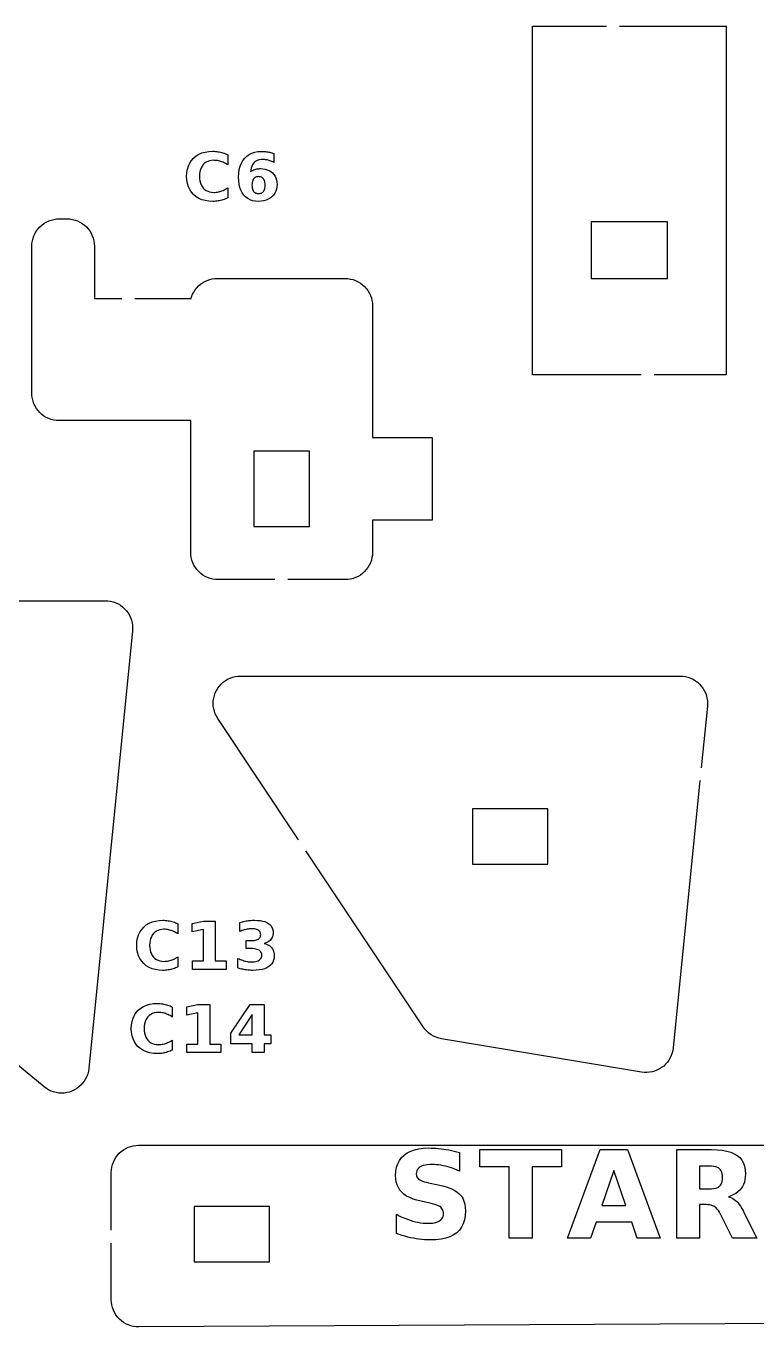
# Model space of a CAD drawing. Header units: millimetres. Extents: x 9 to 296, y 5 to 140.
# Drawn here: x 133.6 to 170.4, y 62.3 to 127.8 of the extents above; entities that cross this region are included whole.
import ezdxf

# ---------------------------------------------------------------- set-up
doc = ezdxf.new("R2010")
doc.units = ezdxf.units.MM
doc.layers.add('CUT', color=1, linetype='CONTINUOUS')
doc.layers.add('ENGRAVE', color=5, linetype='CONTINUOUS')

msp = doc.modelspace()

# ---------------------------------------------------------------- linework, layer by layer
at = {"layer": 'CUT', "color": 1}
for points in [[(164.6, 110.225), (159.125, 110.225), (159.125, 127.775), (162.85, 127.775)], [(163.5, 127.775), (168.875, 127.775), (168.875, 110.225), (165.25, 110.225)], [(146.1591, 99.925), (143.2982, 99.925), (143.1652, 99.9315), (143.0317, 99.9513), (142.9008, 99.9841), (142.7738, 100.0296), (142.6518, 100.0873), (142.536, 100.1567), (142.4277, 100.237), (142.3277, 100.3277), (142.237, 100.4277), (142.1567, 100.536), (142.0873, 100.6518), (142.0296, 100.7738), (141.9841, 100.9008), (141.9513, 101.0317), (141.9315, 101.1652), (141.925, 101.2982), (141.925, 107.925), (135.2982, 107.925), (135.1652, 107.9315), (135.0317, 107.9513), (134.9008, 107.9841), (134.7738, 108.0296), (134.6518, 108.0873), (134.536, 108.1567), (134.4277, 108.237), (134.3277, 108.3277), (134.237, 108.4277), (134.1567, 108.536), (134.0873, 108.6518), (134.0296, 108.7738), (133.9841, 108.9008), (133.9513, 109.0317), (133.9315, 109.1652), (133.925, 109.2982), (133.925, 116.7018), (133.9315, 116.8348), (133.9513, 116.9683), (133.9841, 117.0992), (134.0296, 117.2262), (134.0873, 117.3482), (134.1567, 117.464), (134.237, 117.5723), (134.3277, 117.6723), (134.4277, 117.763), (134.536, 117.8433), (134.6518, 117.9127), (134.7738, 117.9704), (134.9008, 118.0159), (135.0317, 118.0487), (135.1652, 118.0685), (135.2982, 118.075), (135.7018, 118.075), (135.8348, 118.0685), (135.9683, 118.0487), (136.0992, 118.0159), (136.2262, 117.9704), (136.3482, 117.9127), (136.464, 117.8433), (136.5723, 117.763), (136.6723, 117.6723), (136.763, 117.5723), (136.8433, 117.464), (136.9127, 117.3482), (136.9704, 117.2262), (137.0159, 117.0992), (137.0487, 116.9683), (137.0685, 116.8348), (137.075, 116.7018), (137.075, 114.075), (138.4544, 114.075)], [(139.1044, 114.075), (141.9419, 114.075), (141.9671, 114.1587), (142.0162, 114.2792), (142.0766, 114.3945), (142.1475, 114.5036), (142.2285, 114.6054), (142.3187, 114.6992), (142.4174, 114.784), (142.5237, 114.8592), (142.6366, 114.9239), (142.755, 114.9777), (142.8781, 115.02), (143.0046, 115.0505), (143.1334, 115.0689), (143.2616, 115.075), (149.7018, 115.075), (149.8348, 115.0685), (149.9683, 115.0487), (150.0992, 115.0159), (150.2262, 114.9704), (150.3482, 114.9127), (150.464, 114.8433), (150.5723, 114.763), (150.6723, 114.6723), (150.763, 114.5723), (150.8433, 114.464), (150.9127, 114.3482), (150.9704, 114.2262), (151.0159, 114.0992), (151.0487, 113.9683), (151.0685, 113.8348), (151.075, 113.7018), (151.075, 107.075), (154.075, 107.075), (154.075, 102.925), (151.075, 102.925), (151.075, 101.2982), (151.0685, 101.1652), (151.0487, 101.0317), (151.0159, 100.9008), (150.9704, 100.7738), (150.9127, 100.6518), (150.8433, 100.536), (150.763, 100.4277), (150.6723, 100.3277), (150.5723, 100.237), (150.464, 100.1567), (150.3482, 100.0873), (150.2262, 100.0296), (150.0992, 99.9841), (149.9683, 99.9513), (149.8348, 99.9315), (149.7018, 99.925), (146.8091, 99.925)], [(130.2799, 98.8677), (137.6258, 98.8676), (137.7588, 98.8611), (137.8924, 98.8413), (138.0234, 98.8084), (138.1506, 98.7629), (138.2727, 98.7051), (138.3885, 98.6356), (138.4969, 98.5551), (138.597, 98.4643), (138.6876, 98.3641), (138.7679, 98.2556), (138.8373, 98.1397), (138.8949, 98.0175), (138.9403, 97.8903), (138.9729, 97.7592), (138.9926, 97.6256), (138.999, 97.4907), (138.9923, 97.3577), (136.7893, 75.3294), (136.7696, 75.1978), (136.7366, 75.0671), (136.691, 74.9401), (136.6332, 74.8183), (136.5637, 74.7027), (136.4832, 74.5944), (136.3925, 74.4946), (136.2925, 74.4041), (136.184, 74.3239), (136.0683, 74.2547), (135.9463, 74.1971), (135.8193, 74.1518), (135.6884, 74.1192), (135.5549, 74.0995), (135.4202, 74.093), (135.2855, 74.0997), (135.1521, 74.1196), (135.0213, 74.1524), (134.8943, 74.198), (134.7724, 74.2557), (134.6568, 74.3251), (134.55, 74.4044), (132.1458, 76.3793)], [(147.3563, 86.8304), (143.284, 92.9388), (143.2157, 93.053), (143.1582, 93.175), (143.1128, 93.302), (143.0802, 93.4329), (143.0605, 93.5663), (143.054, 93.701), (143.0607, 93.8358), (143.0806, 93.9692), (143.1134, 94.1), (143.159, 94.2269), (143.2167, 94.3488), (143.2861, 94.4645), (143.3665, 94.5728), (143.4571, 94.6727), (143.5571, 94.7632), (143.6654, 94.8436), (143.7811, 94.9129), (143.9031, 94.9705), (144.0301, 95.0159), (144.1609, 95.0487), (144.2944, 95.0685), (144.4272, 95.075), (166.5654, 95.075), (166.6984, 95.0685), (166.832, 95.0486), (166.963, 95.0158), (167.0902, 94.9702), (167.2123, 94.9124), (167.3281, 94.8429), (167.4365, 94.7624), (167.5365, 94.6717), (167.6272, 94.5715), (167.7075, 94.463), (167.7769, 94.347), (167.8345, 94.2249), (167.8799, 94.0977), (167.9125, 93.9666), (167.9322, 93.833), (167.9386, 93.6981), (167.9319, 93.565), (167.6218, 90.4647)], [(167.5572, 89.8179), (166.2126, 76.3719), (166.1933, 76.2428), (166.1614, 76.1144), (166.1172, 75.9897), (166.0613, 75.8698), (165.9941, 75.7559), (165.9162, 75.6489), (165.8285, 75.5499), (165.7316, 75.4598), (165.6265, 75.3794), (165.5142, 75.3095), (165.3957, 75.2507), (165.272, 75.2035), (165.1445, 75.1685), (165.0141, 75.1459), (164.8822, 75.1359), (164.7499, 75.1387), (164.6203, 75.1539), (154.5413, 76.8337), (154.406, 76.8635), (154.2726, 76.9075), (154.1443, 76.9648), (154.0226, 77.035), (153.9087, 77.1172), (153.8038, 77.2106), (153.7089, 77.3142), (153.6263, 77.4254), (147.7168, 86.2895)], [(137.925, 67.2009), (137.925, 70.1018), (137.9315, 70.2348), (137.9513, 70.3683), (137.9841, 70.4992), (138.0296, 70.6262), (138.0873, 70.7482), (138.1567, 70.864), (138.237, 70.9723), (138.3277, 71.0723), (138.4277, 71.163), (138.536, 71.2433), (138.6518, 71.3127), (138.7738, 71.3704), (138.9008, 71.4159), (139.0317, 71.4487), (139.1652, 71.4685), (139.2982, 71.475), (176.3918, 71.475)], [(214.7089, 62.7184), (139.3052, 62.3317), (139.1718, 62.3376), (139.0378, 62.3568), (138.9063, 62.3892), (138.7787, 62.4343), (138.6561, 62.4917), (138.5397, 62.5609), (138.4307, 62.6412), (138.3302, 62.7319), (138.239, 62.832), (138.1581, 62.9405), (138.0883, 63.0565), (138.0303, 63.1788), (137.9845, 63.3063), (137.9515, 63.4376), (137.9316, 63.5715), (137.925, 63.7048), (137.925, 66.5509)]]:
    msp.add_lwpolyline(points, dxfattribs=at)
for points in [[(165.925, 115.075), (165.925, 117.925), (162.075, 117.925), (162.075, 115.075), (165.925, 115.075)], [(147.895, 106.395), (145.105, 106.395), (145.105, 102.605), (147.895, 102.605), (147.895, 106.395)], [(156.105, 88.395), (156.105, 85.605), (159.895, 85.605), (159.895, 88.395), (156.105, 88.395)], [(142.105, 65.605), (145.895, 65.605), (145.895, 68.395), (142.105, 68.395), (142.105, 65.605)]]:
    msp.add_lwpolyline(points, close=True, dxfattribs=at)
at = {"layer": 'ENGRAVE', "color": 5}
for points in [[(143.7257, 119.1048), (143.6669, 119.0787), (143.6074, 119.0549), (143.547, 119.0336), (143.4859, 119.0148), (143.4239, 118.9984), (143.361, 118.9844), (143.2973, 118.9731), (143.2326, 118.9642), (143.1671, 118.9579), (143.1006, 118.9541), (143.0333, 118.9528), (142.8379, 118.9622), (142.6566, 118.9905), (142.4892, 119.0376), (142.3359, 119.1036), (142.1966, 119.1885), (142.0714, 119.2922), (141.9629, 119.412), (141.8742, 119.5452), (141.8052, 119.6919), (141.756, 119.8521), (141.7264, 120.0256), (141.7165, 120.2126), (141.7264, 120.4), (141.756, 120.574), (141.8052, 120.7344), (141.8742, 120.8813), (141.9629, 121.0147), (142.0714, 121.1346), (142.1966, 121.2383), (142.3359, 121.3231), (142.4892, 121.3891), (142.6566, 121.4363), (142.8379, 121.4645), (143.0333, 121.474), (143.1006, 121.4727), (143.1671, 121.4689), (143.2326, 121.4626), (143.2973, 121.4537), (143.361, 121.4423), (143.4239, 121.4284), (143.4859, 121.412), (143.547, 121.3931), (143.6074, 121.3718), (143.6669, 121.3481), (143.7257, 121.3219), (143.7836, 121.2933), (143.7836, 120.7904), (143.7257, 120.8282), (143.668, 120.8625), (143.6107, 120.8933), (143.5536, 120.9206), (143.4967, 120.9443), (143.4402, 120.9645), (143.3832, 120.9814), (143.3253, 120.9953), (143.2664, 121.006), (143.2065, 121.0137), (143.1456, 121.0183), (143.0837, 121.0199), (142.9759, 121.0139), (142.8761, 120.996), (142.7842, 120.9661), (142.7003, 120.9244), (142.6244, 120.8707), (142.5564, 120.805), (142.4977, 120.7289), (142.4497, 120.6437), (142.4123, 120.5495), (142.3857, 120.4462), (142.3697, 120.3339), (142.3643, 120.2126), (142.3697, 120.0917), (142.3857, 119.9798), (142.4123, 119.8769), (142.4497, 119.7829), (142.4977, 119.6978), (142.5564, 119.6217), (142.6244, 119.5561), (142.7003, 119.5024), (142.7842, 119.4606), (142.8761, 119.4308), (142.9759, 119.4129), (143.0837, 119.4069), (143.1456, 119.4084), (143.2065, 119.413), (143.2664, 119.4207), (143.3253, 119.4315), (143.3832, 119.4453), (143.4402, 119.4622), (143.4967, 119.4824), (143.5536, 119.5062), (143.6107, 119.5334), (143.668, 119.5642), (143.7257, 119.5986), (143.7836, 119.6364), (143.7836, 119.1335), (143.7257, 119.1048)], [(146.0599, 120.9407), (146.0098, 120.9619), (145.9608, 120.981), (145.9127, 120.998), (145.8657, 121.0128), (145.8196, 121.0256), (145.7742, 121.0362), (145.7292, 121.045), (145.6845, 121.0518), (145.6402, 121.0567), (145.5963, 121.0596), (145.5527, 121.0605), (145.4628, 121.0562), (145.3798, 121.0433), (145.3036, 121.0217), (145.2344, 120.9915), (145.172, 120.9526), (145.1165, 120.9051), (145.068, 120.8491), (145.0268, 120.7848), (144.9928, 120.712), (144.966, 120.6309), (144.9465, 120.5415), (144.9342, 120.4437), (144.9705, 120.4692), (145.0078, 120.4924), (145.0461, 120.5135), (145.0854, 120.5323), (145.1256, 120.5489), (145.1669, 120.5633), (145.2093, 120.5755), (145.253, 120.5855), (145.2979, 120.5932), (145.3442, 120.5988), (145.3916, 120.6021), (145.4404, 120.6032), (145.5606, 120.5971), (145.6728, 120.579), (145.7771, 120.5487), (145.8733, 120.5063), (145.9615, 120.4517), (146.0418, 120.3851), (146.1116, 120.3086), (146.1688, 120.2247), (146.2133, 120.1332), (146.245, 120.0343), (146.2641, 119.9278), (146.2704, 119.8138), (146.2633, 119.6879), (146.2421, 119.5707), (146.2066, 119.462), (146.1569, 119.3621), (146.093, 119.2707), (146.0149, 119.188), (145.9249, 119.1161), (145.8252, 119.0573), (145.7158, 119.0116), (145.5968, 118.9789), (145.4681, 118.9593), (145.3297, 118.9528), (145.1778, 118.9617), (145.0377, 118.9883), (144.9096, 119.0328), (144.7933, 119.0949), (144.6889, 119.1749), (144.5965, 119.2726), (144.5171, 119.3867), (144.4522, 119.5156), (144.4017, 119.6594), (144.3657, 119.8181), (144.3441, 119.9916), (144.3368, 120.18), (144.3453, 120.3736), (144.3706, 120.5528), (144.4127, 120.7177), (144.4718, 120.8683), (144.5476, 121.0046), (144.6404, 121.1265), (144.7478, 121.2316), (144.8678, 121.3177), (145.0003, 121.3846), (145.1453, 121.4325), (145.3029, 121.4611), (145.4729, 121.4707), (145.5285, 121.47), (145.5836, 121.4678), (145.6381, 121.4642), (145.6921, 121.4591), (145.7455, 121.4526), (145.7984, 121.4447), (145.851, 121.4353), (145.9033, 121.4244), (145.9555, 121.4121), (146.0075, 121.3984), (146.0593, 121.3832), (146.1109, 121.3665), (146.1109, 120.9173), (146.0599, 120.9407)], [(145.2357, 120.1877), (145.1924, 120.1729), (145.1535, 120.1522), (145.1193, 120.1255), (145.0896, 120.0929), (145.0645, 120.0544), (145.044, 120.01), (145.028, 119.9597), (145.0166, 119.9034), (145.0097, 119.8412), (145.0074, 119.7731), (145.0097, 119.705), (145.0166, 119.6428), (145.028, 119.5865), (145.044, 119.5362), (145.0645, 119.4918), (145.0896, 119.4533), (145.1193, 119.4207), (145.1535, 119.3941), (145.1924, 119.3733), (145.2357, 119.3585), (145.2837, 119.3496), (145.3362, 119.3467), (145.3892, 119.3496), (145.4376, 119.3585), (145.4813, 119.3733), (145.5203, 119.3941), (145.5547, 119.4207), (145.5844, 119.4533), (145.6095, 119.4918), (145.6301, 119.5362), (145.6461, 119.5865), (145.6575, 119.6428), (145.6643, 119.705), (145.6666, 119.7731), (145.6643, 119.8412), (145.6575, 119.9034), (145.6461, 119.9597), (145.6301, 120.01), (145.6095, 120.0544), (145.5844, 120.0929), (145.5547, 120.1255), (145.5203, 120.1522), (145.4813, 120.1729), (145.4376, 120.1877), (145.3892, 120.1966), (145.3362, 120.1995), (145.2837, 120.1966), (145.2357, 120.1877)], [(141.2178, 80.4217), (141.1591, 80.3956), (141.0995, 80.3718), (141.0392, 80.3505), (140.978, 80.3317), (140.916, 80.3153), (140.8532, 80.3014), (140.7894, 80.29), (140.7248, 80.2811), (140.6592, 80.2748), (140.5928, 80.271), (140.5254, 80.2697), (140.33, 80.2791), (140.1487, 80.3074), (139.9814, 80.3545), (139.8281, 80.4205), (139.6888, 80.5054), (139.5635, 80.6091), (139.4551, 80.7289), (139.3664, 80.8622), (139.2974, 81.0088), (139.2481, 81.169), (139.2185, 81.3425), (139.2087, 81.5295), (139.2185, 81.7169), (139.2481, 81.8909), (139.2974, 82.0513), (139.3664, 82.1982), (139.4551, 82.3316), (139.5635, 82.4515), (139.6888, 82.5552), (139.8281, 82.64), (139.9814, 82.706), (140.1487, 82.7532), (140.33, 82.7814), (140.5254, 82.7909), (140.5928, 82.7896), (140.6592, 82.7858), (140.7248, 82.7795), (140.7894, 82.7706), (140.8532, 82.7592), (140.916, 82.7453), (140.978, 82.7289), (141.0392, 82.71), (141.0995, 82.6887), (141.1591, 82.665), (141.2178, 82.6388), (141.2757, 82.6102), (141.2757, 82.1073), (141.2178, 82.1451), (141.1602, 82.1794), (141.1028, 82.2102), (141.0457, 82.2375), (140.9889, 82.2612), (140.9323, 82.2814), (140.8754, 82.2983), (140.8175, 82.3122), (140.7585, 82.3229), (140.6986, 82.3306), (140.6377, 82.3352), (140.5758, 82.3368), (140.4681, 82.3308), (140.3682, 82.3129), (140.2764, 82.283), (140.1925, 82.2413), (140.1165, 82.1876), (140.0485, 82.1219), (139.9898, 82.0458), (139.9418, 81.9606), (139.9045, 81.8664), (139.8778, 81.7631), (139.8618, 81.6508), (139.8564, 81.5295), (139.8618, 81.4086), (139.8778, 81.2967), (139.9045, 81.1938), (139.9418, 81.0998), (139.9898, 81.0147), (140.0485, 80.9386), (140.1165, 80.873), (140.1925, 80.8193), (140.2764, 80.7775), (140.3682, 80.7477), (140.4681, 80.7298), (140.5758, 80.7238), (140.6377, 80.7253), (140.6986, 80.73), (140.7585, 80.7376), (140.8175, 80.7484), (140.8754, 80.7622), (140.9323, 80.7791), (140.9889, 80.7994), (141.0457, 80.8231), (141.1028, 80.8503), (141.1602, 80.8811), (141.2178, 80.9155), (141.2757, 80.9533), (141.2757, 80.4504), (141.2178, 80.4217)], [(142.5663, 82.3205), (141.9982, 82.2033), (141.9982, 82.6297), (142.563, 82.7469), (143.1587, 82.7469), (143.1587, 80.7498), (143.7121, 80.7498), (143.7121, 80.3169), (142.0129, 80.3169), (142.0129, 80.7498), (142.5663, 80.7498), (142.5663, 82.3205)], [(145.7784, 81.5744), (145.8439, 81.5403), (145.9029, 81.5009), (145.9553, 81.4563), (146.0012, 81.4066), (146.0402, 81.3519), (146.0722, 81.2924), (146.097, 81.2282), (146.1148, 81.1592), (146.1254, 81.0855), (146.129, 81.007), (146.1213, 80.8914), (146.0982, 80.7854), (146.0598, 80.689), (146.006, 80.6023), (145.9368, 80.5252), (145.8523, 80.4577), (145.753, 80.4002), (145.6396, 80.3533), (145.5121, 80.3167), (145.3705, 80.2906), (145.2148, 80.2749), (145.045, 80.2697), (144.9826, 80.2705), (144.9201, 80.273), (144.8576, 80.2772), (144.7951, 80.2831), (144.7325, 80.2906), (144.6698, 80.2998), (144.6073, 80.3107), (144.545, 80.3232), (144.4829, 80.3375), (144.421, 80.3533), (144.3593, 80.3709), (144.2979, 80.3901), (144.2979, 80.8735), (144.3564, 80.8454), (144.4148, 80.8197), (144.4731, 80.7964), (144.5312, 80.7755), (144.5892, 80.757), (144.647, 80.7409), (144.7047, 80.7272), (144.762, 80.716), (144.819, 80.7073), (144.8756, 80.7011), (144.932, 80.6974), (144.988, 80.6961), (145.0678, 80.6985), (145.1411, 80.7057), (145.208, 80.7177), (145.2683, 80.7345), (145.3222, 80.756), (145.3697, 80.7824), (145.4102, 80.8132), (145.4434, 80.8482), (145.4692, 80.8874), (145.4876, 80.9307), (145.4987, 80.9782), (145.5023, 81.0298), (145.4986, 81.0829), (145.4872, 81.1315), (145.4684, 81.1757), (145.4419, 81.2153), (145.408, 81.2505), (145.3664, 81.2813), (145.3175, 81.3074), (145.2615, 81.3287), (145.1982, 81.3453), (145.1277, 81.3572), (145.0501, 81.3643), (144.9652, 81.3667), (144.7146, 81.3667), (144.7146, 81.7704), (144.9783, 81.7704), (145.0536, 81.7724), (145.1222, 81.7786), (145.1841, 81.7889), (145.2394, 81.8033), (145.288, 81.8218), (145.3298, 81.8444), (145.3651, 81.8712), (145.394, 81.9024), (145.4165, 81.9378), (145.4325, 81.9775), (145.4422, 82.0215), (145.4454, 82.0698), (145.4423, 82.1147), (145.4329, 82.1561), (145.4173, 82.1939), (145.3955, 82.2283), (145.3674, 82.259), (145.3331, 82.2863), (145.2931, 82.3097), (145.2479, 82.3288), (145.1976, 82.3437), (145.1421, 82.3543), (145.0815, 82.3607), (145.0157, 82.3628), (144.9651, 82.3619), (144.9144, 82.359), (144.8635, 82.3543), (144.8124, 82.3476), (144.7612, 82.3391), (144.7097, 82.3286), (144.6582, 82.3163), (144.6068, 82.3022), (144.5555, 82.2863), (144.5043, 82.2686), (144.4531, 82.249), (144.4021, 82.2277), (144.4021, 82.6867), (144.4638, 82.7033), (144.5254, 82.7185), (144.5868, 82.7323), (144.648, 82.7446), (144.7091, 82.7554), (144.7699, 82.7648), (144.8305, 82.7728), (144.8907, 82.7793), (144.9506, 82.7844), (145.0101, 82.788), (145.0692, 82.7901), (145.128, 82.7909), (145.2793, 82.7865), (145.4173, 82.7736), (145.542, 82.752), (145.6535, 82.7218), (145.7518, 82.6829), (145.8368, 82.6354), (145.9087, 82.5792), (145.9675, 82.5143), (146.0132, 82.4407), (146.0459, 82.3584), (146.0655, 82.2673), (146.072, 82.1675), (146.0689, 82.0986), (146.0595, 82.0339), (146.0439, 81.9736), (146.0221, 81.9176), (145.994, 81.8658), (145.9597, 81.8184), (145.9193, 81.7753), (145.8729, 81.7367), (145.8205, 81.7026), (145.7622, 81.673), (145.6979, 81.6478), (145.6277, 81.6271), (145.7063, 81.6034), (145.7784, 81.5744)], [(140.9399, 76.2361), (140.8812, 76.21), (140.8216, 76.1862), (140.7613, 76.1649), (140.7001, 76.1461), (140.6381, 76.1297), (140.5753, 76.1157), (140.5115, 76.1044), (140.4469, 76.0955), (140.3813, 76.0892), (140.3149, 76.0854), (140.2475, 76.0841), (140.0521, 76.0935), (139.8708, 76.1218), (139.7035, 76.1689), (139.5502, 76.2349), (139.4109, 76.3198), (139.2856, 76.4235), (139.1772, 76.5433), (139.0885, 76.6765), (139.0195, 76.8232), (138.9702, 76.9833), (138.9406, 77.1569), (138.9308, 77.3439), (138.9406, 77.5313), (138.9702, 77.7053), (139.0195, 77.8657), (139.0885, 78.0126), (139.1772, 78.146), (139.2856, 78.2659), (139.4109, 78.3696), (139.5502, 78.4544), (139.7035, 78.5204), (139.8708, 78.5675), (140.0521, 78.5958), (140.2475, 78.6053), (140.3149, 78.604), (140.3813, 78.6002), (140.4469, 78.5939), (140.5115, 78.585), (140.5753, 78.5736), (140.6381, 78.5597), (140.7001, 78.5433), (140.7613, 78.5244), (140.8216, 78.5031), (140.8812, 78.4794), (140.9399, 78.4532), (140.9978, 78.4246), (140.9978, 77.9217), (140.9399, 77.9595), (140.8823, 77.9938), (140.8249, 78.0246), (140.7678, 78.0519), (140.711, 78.0756), (140.6544, 78.0958), (140.5975, 78.1127), (140.5396, 78.1266), (140.4807, 78.1373), (140.4208, 78.145), (140.3599, 78.1496), (140.298, 78.1512), (140.1902, 78.1452), (140.0904, 78.1273), (139.9985, 78.0974), (139.9146, 78.0557), (139.8386, 78.002), (139.7706, 77.9363), (139.7119, 77.8602), (139.6639, 77.775), (139.6266, 77.6808), (139.5999, 77.5775), (139.5839, 77.4652), (139.5786, 77.3439), (139.5839, 77.223), (139.5999, 77.1111), (139.6266, 77.0082), (139.6639, 76.9142), (139.7119, 76.8291), (139.7706, 76.753), (139.8386, 76.6874), (139.9146, 76.6337), (139.9985, 76.5919), (140.0904, 76.5621), (140.1902, 76.5442), (140.298, 76.5382), (140.3599, 76.5397), (140.4208, 76.5443), (140.4807, 76.552), (140.5396, 76.5628), (140.5975, 76.5766), (140.6544, 76.5935), (140.711, 76.6137), (140.7678, 76.6375), (140.8249, 76.6647), (140.8823, 76.6955), (140.9399, 76.7298), (140.9978, 76.7677), (140.9978, 76.2648), (140.9399, 76.2361)], [(142.2884, 78.1349), (141.7204, 78.0177), (141.7204, 78.4441), (142.2851, 78.5613), (142.8808, 78.5613), (142.8808, 76.5642), (143.4342, 76.5642), (143.4342, 76.1313), (141.735, 76.1313), (141.735, 76.5642), (142.2884, 76.5642), (142.2884, 78.1349)], [(145.9634, 77.0281), (145.9634, 76.574), (145.6167, 76.574), (145.6167, 76.1313), (145.0243, 76.1313), (145.0243, 76.574), (143.9468, 76.574), (143.9468, 77.1111), (144.9201, 78.5613), (145.6167, 78.5613), (145.6167, 77.0281), (145.9634, 77.0281)], [(145.0243, 78.0454), (144.3374, 77.0281), (145.0243, 77.0281), (145.0243, 78.0454)], [(155.2179, 70.2723), (155.0981, 70.3158), (154.9792, 70.3549), (154.8613, 70.3894), (154.7445, 70.4195), (154.6292, 70.445), (154.516, 70.4659), (154.4051, 70.4822), (154.2962, 70.4938), (154.1895, 70.5007), (154.085, 70.5031), (153.9537, 70.4999), (153.8344, 70.4905), (153.727, 70.4747), (153.6315, 70.4527), (153.5479, 70.4243), (153.4763, 70.3897), (153.4161, 70.3484), (153.3669, 70.3002), (153.3286, 70.245), (153.3012, 70.1828), (153.2848, 70.1137), (153.2794, 70.0376), (153.2831, 69.9801), (153.2941, 69.927), (153.3126, 69.8783), (153.3384, 69.834), (153.3716, 69.7941), (153.4121, 69.7586), (153.4624, 69.726), (153.5247, 69.6951), (153.599, 69.6657), (153.6853, 69.6379), (153.7837, 69.6117), (153.8941, 69.587), (154.3834, 69.4885), (154.6192, 69.4345), (154.831, 69.3718), (155.019, 69.3005), (155.1831, 69.2206), (155.3234, 69.1321), (155.4397, 69.035), (155.5355, 68.9264), (155.6138, 68.8036), (155.6747, 68.6665), (155.7182, 68.5151), (155.7443, 68.3495), (155.753, 68.1696), (155.7409, 67.9344), (155.7045, 67.7202), (155.6438, 67.527), (155.5588, 67.3547), (155.4495, 67.2034), (155.3159, 67.073), (155.1574, 66.9632), (154.9732, 66.8733), (154.7635, 66.8034), (154.5281, 66.7534), (154.2672, 66.7235), (153.9806, 66.7135), (153.8393, 66.7157), (153.6978, 66.7224), (153.5561, 66.7336), (153.4143, 66.7493), (153.2723, 66.7694), (153.1302, 66.794), (152.9879, 66.823), (152.8457, 66.8564), (152.7035, 66.894), (152.5612, 66.9359), (152.419, 66.9822), (152.2768, 67.0327), (152.2768, 68.0025), (152.4182, 67.93), (152.5581, 67.8638), (152.6964, 67.8037), (152.8331, 67.7499), (152.9682, 67.7023), (153.1018, 67.6609), (153.2338, 67.6258), (153.3642, 67.597), (153.4931, 67.5747), (153.6204, 67.5587), (153.7461, 67.5492), (153.8702, 67.546), (153.9906, 67.5495), (154.1013, 67.5599), (154.2021, 67.5773), (154.2932, 67.6017), (154.3746, 67.633), (154.4461, 67.6713), (154.5072, 67.7161), (154.5572, 67.7668), (154.596, 67.8235), (154.6238, 67.8862), (154.6405, 67.9548), (154.646, 68.0294), (154.6422, 68.0964), (154.6309, 68.158), (154.6121, 68.2144), (154.5857, 68.2654), (154.5517, 68.3112), (154.5102, 68.3516), (154.4575, 68.3888), (154.3897, 68.4246), (154.307, 68.4591), (154.2092, 68.4922), (154.0964, 68.5241), (153.9687, 68.5546), (153.524, 68.653), (153.3112, 68.7055), (153.1184, 68.7674), (152.9455, 68.8388), (152.7926, 68.9196), (152.6597, 69.0099), (152.5468, 69.1096), (152.4524, 69.2201), (152.3752, 69.3426), (152.3152, 69.4773), (152.2723, 69.6241), (152.2465, 69.783), (152.238, 69.954), (152.2499, 70.1673), (152.2857, 70.3635), (152.3454, 70.5426), (152.4289, 70.7047), (152.5364, 70.8496), (152.6677, 70.9775), (152.8213, 71.0869), (152.9959, 71.1764), (153.1913, 71.2461), (153.4077, 71.2958), (153.6449, 71.3256), (153.903, 71.3356), (154.0259, 71.3341), (154.15, 71.3295), (154.2753, 71.3218), (154.4017, 71.3111), (154.5292, 71.2973), (154.6579, 71.2804), (154.788, 71.2605), (154.9195, 71.2375), (155.0526, 71.2114), (155.1871, 71.1822), (155.3231, 71.15), (155.4606, 71.1148), (155.4606, 70.1719), (155.3388, 70.2243), (155.2179, 70.2723)], [(159.1038, 70.3867), (159.1038, 66.8), (157.955, 66.8), (157.955, 70.3867), (156.4749, 70.3867), (156.4749, 71.255), (160.5808, 71.255), (160.5808, 70.3867), (159.1038, 70.3867)], [(163.9077, 71.255), (165.5578, 66.8), (164.403, 66.8), (164.1225, 67.6116), (162.3262, 67.6116), (162.0427, 66.8), (160.8879, 66.8), (162.5381, 71.255), (163.9077, 71.255)], [(168.428, 71.2468), (168.6822, 71.2222), (168.9104, 71.1812), (169.1124, 71.1237), (169.2884, 71.0499), (169.4382, 70.9596), (169.5635, 70.8516), (169.6661, 70.7245), (169.7459, 70.5784), (169.8029, 70.4132), (169.8371, 70.229), (169.8485, 70.0256), (169.8425, 69.8828), (169.8248, 69.7488), (169.7951, 69.6236), (169.7536, 69.5071), (169.7003, 69.3994), (169.6351, 69.3005), (169.558, 69.2102), (169.4688, 69.1281), (169.3677, 69.0544), (169.2545, 68.9889), (169.1293, 68.9317), (168.9921, 68.8828), (169.0693, 68.8611), (169.1438, 68.8319), (169.2155, 68.7951), (169.2845, 68.7508), (169.3508, 68.699), (169.4143, 68.6396), (169.4766, 68.571), (169.5391, 68.4916), (169.6019, 68.4013), (169.665, 68.3001), (169.7282, 68.1881), (169.7918, 68.0652), (170.4154, 66.8), (169.192, 66.8), (168.6489, 67.907), (168.5941, 68.0126), (168.539, 68.1063), (168.4837, 68.1883), (168.4281, 68.2585), (168.3723, 68.3169), (168.3162, 68.3636), (168.2569, 68.401), (168.1914, 68.4316), (168.1196, 68.4553), (168.0417, 68.4723), (167.9575, 68.4825), (167.8671, 68.4859), (167.5419, 68.4859), (167.5419, 66.8), (166.3931, 66.8), (166.3931, 71.255), (168.1476, 71.255), (168.428, 71.2468)], [(163.2244, 70.2106), (162.6127, 68.4382), (163.8331, 68.4382), (163.2244, 70.2106)], [(168.4851, 69.3729), (168.543, 69.4139), (168.5909, 69.4635), (168.63, 69.5227), (168.6605, 69.5915), (168.6822, 69.6699), (168.6953, 69.7579), (168.6997, 69.8556), (168.6953, 69.9522), (168.6822, 70.0392), (168.6605, 70.1167), (168.63, 70.1845), (168.5909, 70.2426), (168.543, 70.2912), (168.4851, 70.3313), (168.4158, 70.3642), (168.3352, 70.3897), (168.2433, 70.4079), (168.14, 70.4189), (168.0253, 70.4225), (167.5419, 70.4225), (167.5419, 69.2797), (168.0253, 69.2797), (168.14, 69.2834), (168.2433, 69.2946), (168.3352, 69.3132), (168.4158, 69.3393), (168.4851, 69.3729)]]:
    msp.add_lwpolyline(points, close=True, dxfattribs=at)

doc.saveas('drawing.dxf')
